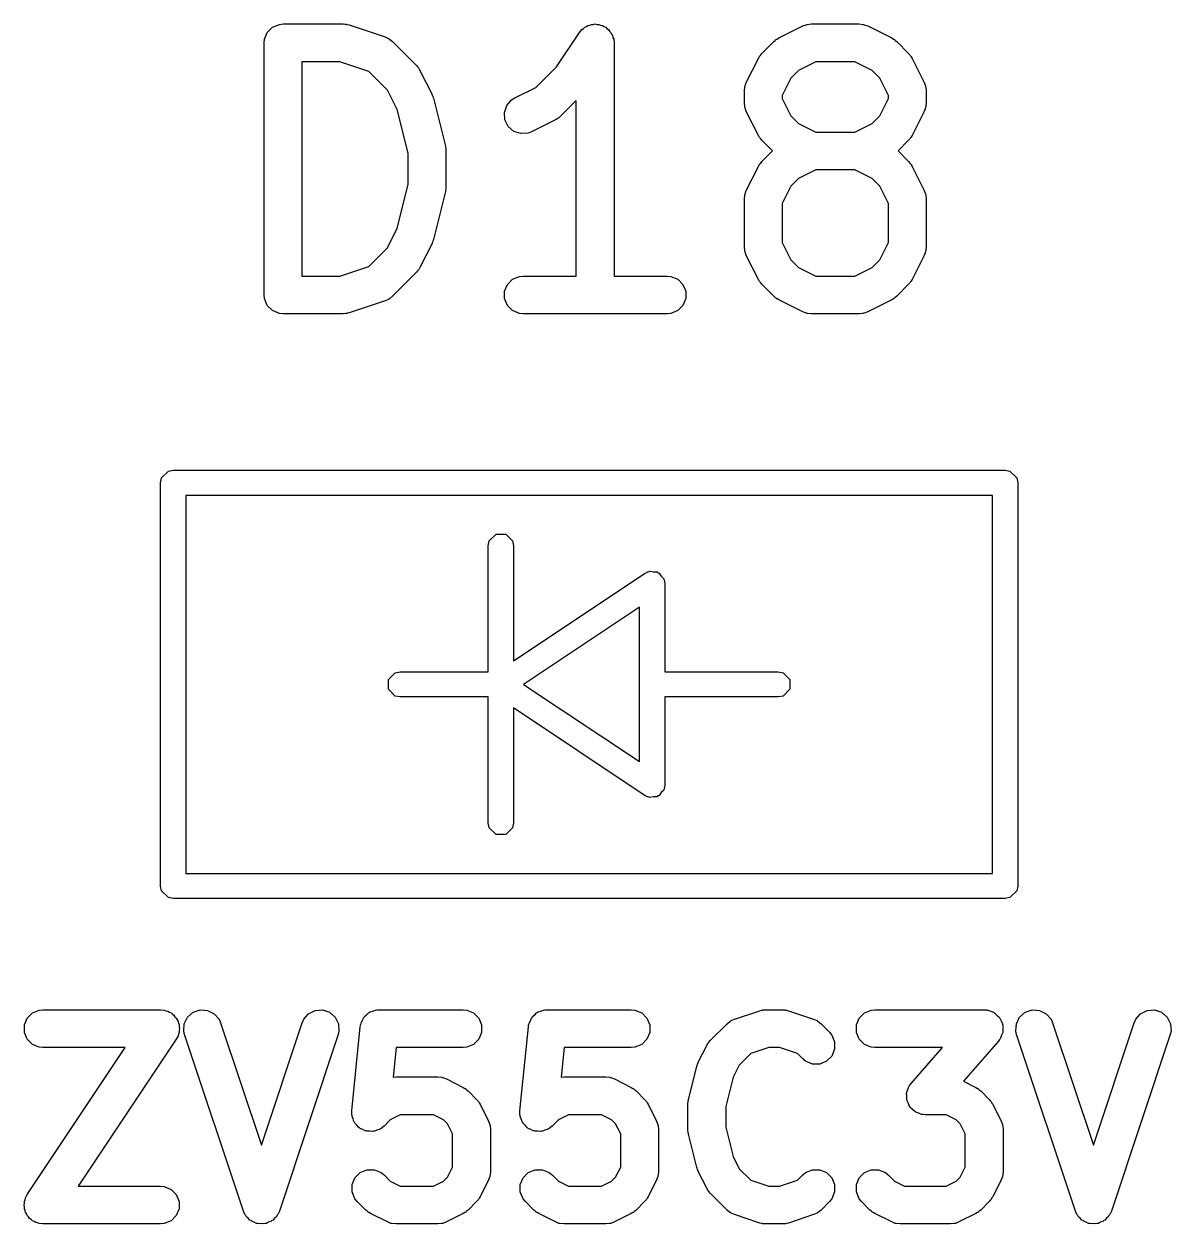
# Model space of a CAD drawing. Extents: x 0.5 to 3.33, y -7.81 to -5.91.
# Drawn here: x 1.4767 to 1.6559, y -6.3533 to -6.1658 of the extents above; entities that cross this region are included whole.
import ezdxf

# ---------------------------------------------------------------- set-up
doc = ezdxf.new("R2010")
doc.units = 0
doc.header["$MEASUREMENT"] = 0
doc.layers.add('BLACK', color=7, linetype='CONTINUOUS')

msp = doc.modelspace()

# ---------------------------------------------------------------- linework, layer by layer
at = {"layer": 'BLACK', "linetype": 'CONTINUOUS'}
for p, q in [((1.51474, -6.16716), (1.51555, -6.16634)), ((1.51555, -6.16634), (1.51662, -6.1659)), ((1.51662, -6.1659), (1.51719, -6.16584)), ((1.51719, -6.16584), (1.52657, -6.16584)), ((1.52657, -6.16584), (1.52686, -6.16587)), ((1.52686, -6.16587), (1.52694, -6.16587)), ((1.52694, -6.16587), (1.52704, -6.16589)), ((1.52704, -6.16589), (1.52714, -6.1659)), ((1.52714, -6.1659), (1.52722, -6.16593)), ((1.52722, -6.16593), (1.5275, -6.16599)), ((1.5275, -6.16599), (1.53313, -6.16787)), ((1.56348, -6.16715), (1.56385, -6.16671)), ((1.56385, -6.16671), (1.56409, -6.16655)), ((1.56409, -6.16655), (1.5643, -6.16634)), ((1.5643, -6.16634), (1.56456, -6.16623)), ((1.56456, -6.16623), (1.5648, -6.16607)), ((1.5648, -6.16607), (1.56509, -6.16601)), ((1.56509, -6.16601), (1.56536, -6.1659)), ((1.56536, -6.1659), (1.56565, -6.1659)), ((1.56565, -6.1659), (1.56593, -6.16584)), ((1.56593, -6.16584), (1.56622, -6.1659)), ((1.56622, -6.1659), (1.56651, -6.1659)), ((1.56651, -6.1659), (1.56678, -6.16601)), ((1.56678, -6.16601), (1.56706, -6.16607)), ((1.56706, -6.16607), (1.56731, -6.16623)), ((1.56731, -6.16623), (1.56758, -6.16634)), ((1.56758, -6.16634), (1.56778, -6.16655)), ((1.56778, -6.16655), (1.56802, -6.16671)), ((1.56802, -6.16671), (1.56819, -6.16695)), ((1.56819, -6.16695), (1.56839, -6.16716)), ((1.59461, -6.16803), (1.59836, -6.16615)), ((1.59836, -6.16615), (1.5989, -6.16595)), ((1.5989, -6.16595), (1.59901, -6.16594)), ((1.59901, -6.16594), (1.59911, -6.1659)), ((1.59911, -6.1659), (1.59968, -6.16584)), ((1.59968, -6.16584), (1.60718, -6.16584)), ((1.60718, -6.16584), (1.60776, -6.1659)), ((1.60776, -6.1659), (1.60786, -6.16594)), ((1.60786, -6.16594), (1.60796, -6.16595)), ((1.60796, -6.16595), (1.6085, -6.16615)), ((1.6085, -6.16615), (1.61225, -6.16803)), ((1.51424, -6.1688), (1.5143, -6.16822)), ((1.51424, -6.20817), (1.51424, -6.1688)), ((1.5143, -6.16822), (1.51474, -6.16716)), ((1.53313, -6.16787), (1.53365, -6.16811)), ((1.53365, -6.16811), (1.53373, -6.16818)), ((1.53373, -6.16818), (1.53383, -6.16822)), ((1.53383, -6.16822), (1.53428, -6.16858)), ((1.53428, -6.16858), (1.53803, -6.17233)), ((1.55989, -6.17254), (1.56348, -6.16716)), ((1.56348, -6.16716), (1.56348, -6.16715)), ((1.56348, -6.16716), (1.56348, -6.16716)), ((1.56348, -6.16716), (1.56348, -6.16716)), ((1.56839, -6.16716), (1.5685, -6.16742)), ((1.5685, -6.16742), (1.56866, -6.16766)), ((1.56866, -6.16766), (1.56872, -6.16795)), ((1.56872, -6.16795), (1.56883, -6.16822)), ((1.56883, -6.16822), (1.56889, -6.16879)), ((1.56889, -6.16879), (1.56889, -6.16879)), ((1.56889, -6.16879), (1.56889, -6.16879)), ((1.56889, -6.16879), (1.56889, -6.1688)), ((1.56889, -6.1688), (1.56889, -6.20521)), ((1.59197, -6.17046), (1.59385, -6.16858)), ((1.59385, -6.16858), (1.59407, -6.1684)), ((1.59407, -6.1684), (1.59412, -6.16834)), ((1.59412, -6.16834), (1.59421, -6.16828)), ((1.59421, -6.16828), (1.59429, -6.16822)), ((1.59429, -6.16822), (1.59437, -6.16819)), ((1.59437, -6.16819), (1.59461, -6.16803)), ((1.61225, -6.16803), (1.6125, -6.16819)), ((1.6125, -6.16819), (1.61257, -6.16822)), ((1.61257, -6.16822), (1.61265, -6.16828)), ((1.61265, -6.16828), (1.61274, -6.16834)), ((1.61274, -6.16834), (1.61279, -6.1684)), ((1.61279, -6.1684), (1.61302, -6.16858)), ((1.61302, -6.16858), (1.61489, -6.17046)), ((1.5916, -6.17091), (1.59167, -6.17082)), ((1.59167, -6.17082), (1.59173, -6.17074)), ((1.59173, -6.17074), (1.59179, -6.17068)), ((1.59179, -6.17068), (1.59197, -6.17046)), ((1.61489, -6.17046), (1.61508, -6.17068)), ((1.61508, -6.17068), (1.61514, -6.17074)), ((1.61514, -6.17074), (1.6152, -6.17082)), ((1.6152, -6.17082), (1.61526, -6.17091)), ((1.52609, -6.17175), (1.52015, -6.17175)), ((1.52015, -6.17175), (1.52015, -6.20521)), ((1.5306, -6.17325), (1.52609, -6.17175)), ((1.53803, -6.17233), (1.53821, -6.17256)), ((1.53821, -6.17256), (1.53827, -6.17261)), ((1.53827, -6.17261), (1.53833, -6.1727)), ((1.53833, -6.1727), (1.5384, -6.17278)), ((1.55669, -6.17574), (1.55989, -6.17254)), ((1.58954, -6.17497), (1.59142, -6.17123)), ((1.59142, -6.17123), (1.59157, -6.17098)), ((1.59157, -6.17098), (1.5916, -6.17091)), ((1.60038, -6.17175), (1.59768, -6.1731)), ((1.60649, -6.17175), (1.60038, -6.17175)), ((1.60918, -6.1731), (1.60649, -6.17175)), ((1.61526, -6.17091), (1.61529, -6.17098)), ((1.61529, -6.17098), (1.61545, -6.17123)), ((1.61545, -6.17123), (1.61732, -6.17497)), ((1.53351, -6.17617), (1.5306, -6.17325)), ((1.5384, -6.17278), (1.53843, -6.17285)), ((1.53843, -6.17285), (1.53858, -6.1731)), ((1.53858, -6.1731), (1.54046, -6.17685)), ((1.59649, -6.17429), (1.59514, -6.17699)), ((1.59768, -6.1731), (1.59649, -6.17429)), ((1.61038, -6.17429), (1.60918, -6.1731)), ((1.61173, -6.17699), (1.61038, -6.17429)), ((1.53503, -6.1792), (1.53351, -6.17617)), ((1.55337, -6.1774), (1.55669, -6.17574)), ((1.58923, -6.1763), (1.58929, -6.17572)), ((1.58923, -6.17817), (1.58923, -6.1763)), ((1.58929, -6.17572), (1.58933, -6.17562)), ((1.58933, -6.17562), (1.58934, -6.17552)), ((1.58934, -6.17552), (1.58954, -6.17497)), ((1.61732, -6.17497), (1.61753, -6.17552)), ((1.61753, -6.17552), (1.61754, -6.17562)), ((1.61754, -6.17562), (1.61758, -6.17572)), ((1.61758, -6.17572), (1.61763, -6.1763)), ((1.61763, -6.1763), (1.61763, -6.17817)), ((1.54046, -6.17685), (1.54047, -6.17689)), ((1.54047, -6.17689), (1.54049, -6.17691)), ((1.54049, -6.17691), (1.54057, -6.17715)), ((1.54057, -6.17715), (1.54066, -6.17739)), ((1.54066, -6.17739), (1.54067, -6.17741)), ((1.54067, -6.17741), (1.54068, -6.17745)), ((1.54068, -6.17745), (1.54256, -6.18495)), ((1.55212, -6.17858), (1.55288, -6.17771)), ((1.55288, -6.17771), (1.55337, -6.1774)), ((1.56298, -6.1778), (1.56053, -6.18026)), ((1.56298, -6.20521), (1.56298, -6.1778)), ((1.58929, -6.17875), (1.58923, -6.17817)), ((1.59514, -6.17699), (1.59514, -6.17747)), ((1.59514, -6.17747), (1.59649, -6.18017)), ((1.61038, -6.18017), (1.61173, -6.17747)), ((1.61173, -6.17747), (1.61173, -6.17699)), ((1.61763, -6.17817), (1.61758, -6.17875)), ((1.53674, -6.18603), (1.53503, -6.1792)), ((1.55176, -6.17968), (1.55212, -6.17858)), ((1.55184, -6.18082), (1.55176, -6.17968)), ((1.58933, -6.17884), (1.58929, -6.17875)), ((1.58934, -6.17895), (1.58933, -6.17884)), ((1.58954, -6.17949), (1.58934, -6.17895)), ((1.59142, -6.18324), (1.58954, -6.17949)), ((1.59649, -6.18017), (1.59768, -6.18137)), ((1.60918, -6.18137), (1.61038, -6.18017)), ((1.61732, -6.17949), (1.61545, -6.18324)), ((1.61753, -6.17895), (1.61732, -6.17949)), ((1.61754, -6.17884), (1.61753, -6.17895)), ((1.61758, -6.17875), (1.61754, -6.17884)), ((1.55236, -6.18185), (1.55184, -6.18082)), ((1.55323, -6.18261), (1.55236, -6.18185)), ((1.55976, -6.18081), (1.55601, -6.18269)), ((1.56001, -6.18065), (1.55976, -6.18081)), ((1.56008, -6.18062), (1.56001, -6.18065)), ((1.56016, -6.18056), (1.56008, -6.18062)), ((1.56025, -6.1805), (1.56016, -6.18056)), ((1.5603, -6.18044), (1.56025, -6.1805)), ((1.56053, -6.18026), (1.5603, -6.18044)), ((1.59768, -6.18137), (1.60038, -6.18272)), ((1.60649, -6.18272), (1.60918, -6.18137)), ((1.55432, -6.18297), (1.55323, -6.18261)), ((1.55547, -6.18289), (1.55432, -6.18297)), ((1.55601, -6.18269), (1.55547, -6.18289)), ((1.59157, -6.18349), (1.59142, -6.18324)), ((1.5916, -6.18356), (1.59157, -6.18349)), ((1.59167, -6.18364), (1.5916, -6.18356)), ((1.59173, -6.18373), (1.59167, -6.18364)), ((1.59179, -6.18378), (1.59173, -6.18373)), ((1.59197, -6.18401), (1.59179, -6.18378)), ((1.60038, -6.18272), (1.60649, -6.18272)), ((1.61508, -6.18378), (1.61489, -6.18401)), ((1.61514, -6.18373), (1.61508, -6.18378)), ((1.6152, -6.18364), (1.61514, -6.18373)), ((1.61526, -6.18356), (1.6152, -6.18364)), ((1.61529, -6.18349), (1.61526, -6.18356)), ((1.61545, -6.18324), (1.61529, -6.18349)), ((1.54256, -6.18495), (1.54257, -6.18505)), ((1.54257, -6.18505), (1.54259, -6.18509)), ((1.54259, -6.18509), (1.54261, -6.18531)), ((1.54261, -6.18531), (1.54264, -6.18553)), ((1.54264, -6.18553), (1.54263, -6.18557)), ((1.54263, -6.18557), (1.54264, -6.18567)), ((1.54264, -6.18567), (1.54264, -6.19129)), ((1.59363, -6.18567), (1.59197, -6.18401)), ((1.59197, -6.18733), (1.59363, -6.18567)), ((1.61489, -6.18401), (1.61323, -6.18567)), ((1.61323, -6.18567), (1.61489, -6.18733)), ((1.53674, -6.19093), (1.53674, -6.18603)), ((1.5916, -6.18778), (1.59167, -6.1877)), ((1.59167, -6.1877), (1.59173, -6.18761)), ((1.59173, -6.18761), (1.59179, -6.18756)), ((1.59179, -6.18756), (1.59197, -6.18733)), ((1.61489, -6.18733), (1.61508, -6.18756)), ((1.61508, -6.18756), (1.61514, -6.18761)), ((1.61514, -6.18761), (1.6152, -6.1877)), ((1.6152, -6.1877), (1.61526, -6.18778)), ((1.58954, -6.19185), (1.59142, -6.1881)), ((1.59142, -6.1881), (1.59157, -6.18785)), ((1.59157, -6.18785), (1.5916, -6.18778)), ((1.60038, -6.18862), (1.59768, -6.18997)), ((1.60649, -6.18862), (1.60038, -6.18862)), ((1.60918, -6.18997), (1.60649, -6.18862)), ((1.61526, -6.18778), (1.61529, -6.18785)), ((1.61529, -6.18785), (1.61545, -6.1881)), ((1.61545, -6.1881), (1.61732, -6.19185)), ((1.53503, -6.19776), (1.53674, -6.19093)), ((1.54264, -6.19144), (1.54261, -6.19165)), ((1.54264, -6.19129), (1.54263, -6.19139)), ((1.54263, -6.19139), (1.54264, -6.19144)), ((1.59649, -6.19117), (1.59514, -6.19386)), ((1.59768, -6.18997), (1.59649, -6.19117)), ((1.61038, -6.19117), (1.60918, -6.18997)), ((1.61173, -6.19386), (1.61038, -6.19117)), ((1.54256, -6.19201), (1.54068, -6.19951)), ((1.54257, -6.19191), (1.54256, -6.19201)), ((1.54259, -6.19187), (1.54257, -6.19191)), ((1.54261, -6.19165), (1.54259, -6.19187)), ((1.58923, -6.19317), (1.58929, -6.19259)), ((1.58923, -6.20067), (1.58923, -6.19317)), ((1.58929, -6.19259), (1.58933, -6.19249)), ((1.58933, -6.19249), (1.58934, -6.19239)), ((1.58934, -6.19239), (1.58954, -6.19185)), ((1.61732, -6.19185), (1.61753, -6.19239)), ((1.61753, -6.19239), (1.61754, -6.19249)), ((1.61754, -6.19249), (1.61758, -6.19259)), ((1.61758, -6.19259), (1.61763, -6.19317)), ((1.61763, -6.19317), (1.61763, -6.20067)), ((1.59514, -6.19386), (1.59514, -6.19997)), ((1.61173, -6.19997), (1.61173, -6.19386)), ((1.53351, -6.20079), (1.53503, -6.19776)), ((1.5306, -6.20371), (1.53351, -6.20079)), ((1.54046, -6.20011), (1.53858, -6.20386)), ((1.54047, -6.20007), (1.54046, -6.20011)), ((1.54049, -6.20005), (1.54047, -6.20007)), ((1.54057, -6.19981), (1.54049, -6.20005)), ((1.54066, -6.19957), (1.54057, -6.19981)), ((1.54067, -6.19955), (1.54066, -6.19957)), ((1.54068, -6.19951), (1.54067, -6.19955)), ((1.58929, -6.20124), (1.58923, -6.20067)), ((1.59514, -6.19997), (1.59649, -6.20267)), ((1.61038, -6.20267), (1.61173, -6.19997)), ((1.61763, -6.20067), (1.61758, -6.20124)), ((1.58933, -6.20134), (1.58929, -6.20124)), ((1.58934, -6.20145), (1.58933, -6.20134)), ((1.58954, -6.20199), (1.58934, -6.20145)), ((1.59142, -6.20574), (1.58954, -6.20199)), ((1.59649, -6.20267), (1.59768, -6.20386)), ((1.60918, -6.20386), (1.61038, -6.20267)), ((1.61732, -6.20199), (1.61545, -6.20574)), ((1.61753, -6.20145), (1.61732, -6.20199)), ((1.61754, -6.20134), (1.61753, -6.20145)), ((1.61758, -6.20124), (1.61754, -6.20134)), ((1.52609, -6.20521), (1.5306, -6.20371)), ((1.53821, -6.2044), (1.53803, -6.20463)), ((1.53827, -6.20435), (1.53821, -6.2044)), ((1.53833, -6.20426), (1.53827, -6.20435)), ((1.5384, -6.20418), (1.53833, -6.20426)), ((1.53843, -6.20411), (1.5384, -6.20418)), ((1.53858, -6.20386), (1.53843, -6.20411)), ((1.59768, -6.20386), (1.60038, -6.20521)), ((1.60649, -6.20521), (1.60918, -6.20386)), ((1.52015, -6.20521), (1.52609, -6.20521)), ((1.53803, -6.20463), (1.53428, -6.20838)), ((1.55223, -6.20653), (1.55305, -6.20571)), ((1.55305, -6.20571), (1.55411, -6.20527)), ((1.55411, -6.20527), (1.55469, -6.20521)), ((1.55469, -6.20521), (1.56298, -6.20521)), ((1.56889, -6.20521), (1.57719, -6.20521)), ((1.57719, -6.20521), (1.57776, -6.20527)), ((1.57776, -6.20527), (1.57883, -6.20571)), ((1.57883, -6.20571), (1.57964, -6.20653)), ((1.59157, -6.20598), (1.59142, -6.20574)), ((1.5916, -6.20606), (1.59157, -6.20598)), ((1.59167, -6.20614), (1.5916, -6.20606)), ((1.59173, -6.20623), (1.59167, -6.20614)), ((1.59179, -6.20628), (1.59173, -6.20623)), ((1.59197, -6.2065), (1.59179, -6.20628)), ((1.60038, -6.20521), (1.60649, -6.20521)), ((1.61508, -6.20628), (1.61489, -6.2065)), ((1.61514, -6.20623), (1.61508, -6.20628)), ((1.6152, -6.20614), (1.61514, -6.20623)), ((1.61526, -6.20606), (1.6152, -6.20614)), ((1.61529, -6.20598), (1.61526, -6.20606)), ((1.61545, -6.20574), (1.61529, -6.20598)), ((1.5143, -6.20874), (1.51424, -6.20817)), ((1.55179, -6.20759), (1.55223, -6.20653)), ((1.55179, -6.20874), (1.55179, -6.20759)), ((1.57964, -6.20653), (1.58008, -6.20759)), ((1.58008, -6.20759), (1.58008, -6.20874)), ((1.59385, -6.20838), (1.59197, -6.2065)), ((1.61489, -6.2065), (1.61302, -6.20838)), ((1.51474, -6.20981), (1.5143, -6.20874)), ((1.51555, -6.21062), (1.51474, -6.20981)), ((1.53313, -6.20909), (1.5275, -6.21097)), ((1.53365, -6.20886), (1.53313, -6.20909)), ((1.53373, -6.20879), (1.53365, -6.20886)), ((1.53383, -6.20875), (1.53373, -6.20879)), ((1.53428, -6.20838), (1.53383, -6.20875)), ((1.55223, -6.20981), (1.55179, -6.20874)), ((1.55305, -6.21062), (1.55223, -6.20981)), ((1.57964, -6.20981), (1.57883, -6.21062)), ((1.58008, -6.20874), (1.57964, -6.20981)), ((1.59407, -6.20856), (1.59385, -6.20838)), ((1.59412, -6.20862), (1.59407, -6.20856)), ((1.59421, -6.20868), (1.59412, -6.20862)), ((1.59429, -6.20875), (1.59421, -6.20868)), ((1.59437, -6.20878), (1.59429, -6.20875)), ((1.59461, -6.20893), (1.59437, -6.20878)), ((1.59836, -6.21081), (1.59461, -6.20893)), ((1.61225, -6.20893), (1.6085, -6.21081)), ((1.6125, -6.20878), (1.61225, -6.20893)), ((1.61257, -6.20875), (1.6125, -6.20878)), ((1.61265, -6.20868), (1.61257, -6.20875)), ((1.61274, -6.20862), (1.61265, -6.20868)), ((1.61279, -6.20856), (1.61274, -6.20862)), ((1.61302, -6.20838), (1.61279, -6.20856)), ((1.51662, -6.21106), (1.51555, -6.21062)), ((1.51719, -6.21112), (1.51662, -6.21106)), ((1.52657, -6.21112), (1.51719, -6.21112)), ((1.52686, -6.21109), (1.52657, -6.21112)), ((1.52694, -6.2111), (1.52686, -6.21109)), ((1.52704, -6.21107), (1.52694, -6.2111)), ((1.52714, -6.21106), (1.52704, -6.21107)), ((1.52722, -6.21103), (1.52714, -6.21106)), ((1.5275, -6.21097), (1.52722, -6.21103)), ((1.55411, -6.21106), (1.55305, -6.21062)), ((1.55469, -6.21112), (1.55411, -6.21106)), ((1.57719, -6.21112), (1.55469, -6.21112)), ((1.57776, -6.21106), (1.57719, -6.21112)), ((1.57883, -6.21062), (1.57776, -6.21106)), ((1.5989, -6.21101), (1.59836, -6.21081)), ((1.59901, -6.21102), (1.5989, -6.21101)), ((1.59911, -6.21106), (1.59901, -6.21102)), ((1.59968, -6.21112), (1.59911, -6.21106)), ((1.60718, -6.21112), (1.59968, -6.21112)), ((1.60776, -6.21106), (1.60718, -6.21112)), ((1.60786, -6.21102), (1.60776, -6.21106)), ((1.60796, -6.21101), (1.60786, -6.21102)), ((1.6085, -6.21081), (1.60796, -6.21101)), ((1.49822, -6.23675), (1.49929, -6.23569)), ((1.49929, -6.23569), (1.50004, -6.23554)), ((1.50004, -6.23554), (1.62996, -6.23554)), ((1.62996, -6.23554), (1.63071, -6.23569)), ((1.63071, -6.23569), (1.63178, -6.23675)), ((1.49807, -6.2375), (1.49822, -6.23675)), ((1.49807, -6.3005), (1.49807, -6.2375)), ((1.63178, -6.23675), (1.63193, -6.2375)), ((1.63193, -6.2375), (1.63193, -6.3005)), ((1.50201, -6.23947), (1.50201, -6.29853)), ((1.62799, -6.23947), (1.50201, -6.23947)), ((1.62799, -6.29853), (1.62799, -6.23947)), ((1.5494, -6.24659), (1.55047, -6.24553)), ((1.55047, -6.24553), (1.55197, -6.24553)), ((1.55197, -6.24553), (1.55304, -6.24659)), ((1.54925, -6.24735), (1.5494, -6.24659)), ((1.54925, -6.26703), (1.54925, -6.24735)), ((1.55304, -6.24659), (1.55319, -6.24735)), ((1.55319, -6.24735), (1.55319, -6.26532)), ((1.57402, -6.2515), (1.57409, -6.25143)), ((1.57409, -6.25143), (1.57419, -6.25143)), ((1.57419, -6.25143), (1.57446, -6.25132)), ((1.57446, -6.25132), (1.57502, -6.25143)), ((1.57502, -6.25143), (1.5756, -6.25143)), ((1.5756, -6.25143), (1.57574, -6.25158)), ((1.55319, -6.26532), (1.57375, -6.25161)), ((1.57375, -6.25161), (1.57402, -6.2515)), ((1.57574, -6.25158), (1.57594, -6.25162)), ((1.57594, -6.25162), (1.57626, -6.25209)), ((1.57626, -6.25209), (1.57666, -6.2525)), ((1.57666, -6.2525), (1.57672, -6.25279)), ((1.57672, -6.25279), (1.57677, -6.25287)), ((1.57677, -6.25287), (1.57675, -6.25297)), ((1.57675, -6.25297), (1.57681, -6.25325)), ((1.57681, -6.25325), (1.57681, -6.26703)), ((1.57287, -6.25693), (1.55477, -6.269)), ((1.57287, -6.28107), (1.57287, -6.25693)), ((1.53365, -6.26825), (1.53472, -6.26718)), ((1.53365, -6.26975), (1.53365, -6.26825)), ((1.53472, -6.26718), (1.53547, -6.26703)), ((1.53547, -6.26703), (1.54925, -6.26703)), ((1.57681, -6.26703), (1.59453, -6.26703)), ((1.59453, -6.26703), (1.59528, -6.26718)), ((1.59528, -6.26718), (1.59635, -6.26825)), ((1.59635, -6.26825), (1.59635, -6.26975)), ((1.53472, -6.27082), (1.53365, -6.26975)), ((1.55477, -6.269), (1.57287, -6.28107)), ((1.59635, -6.26975), (1.59528, -6.27082)), ((1.53547, -6.27097), (1.53472, -6.27082)), ((1.54925, -6.27097), (1.53547, -6.27097)), ((1.54925, -6.29065), (1.54925, -6.27097)), ((1.59453, -6.27097), (1.57681, -6.27097)), ((1.57681, -6.27097), (1.57681, -6.28475)), ((1.59528, -6.27082), (1.59453, -6.27097)), ((1.57375, -6.28639), (1.55319, -6.27268)), ((1.55319, -6.27268), (1.55319, -6.29065)), ((1.57677, -6.28513), (1.57672, -6.28521)), ((1.57681, -6.28475), (1.57675, -6.28503)), ((1.57675, -6.28503), (1.57677, -6.28513)), ((1.57402, -6.2865), (1.57375, -6.28639)), ((1.57409, -6.28657), (1.57402, -6.2865)), ((1.57419, -6.28657), (1.57409, -6.28657)), ((1.57446, -6.28668), (1.57419, -6.28657)), ((1.57502, -6.28657), (1.57446, -6.28668)), ((1.5756, -6.28657), (1.57502, -6.28657)), ((1.57574, -6.28642), (1.5756, -6.28657)), ((1.57594, -6.28638), (1.57574, -6.28642)), ((1.57626, -6.28591), (1.57594, -6.28638)), ((1.57666, -6.2855), (1.57626, -6.28591)), ((1.57672, -6.28521), (1.57666, -6.2855)), ((1.5494, -6.29141), (1.54925, -6.29065)), ((1.55319, -6.29065), (1.55304, -6.29141)), ((1.55047, -6.29247), (1.5494, -6.29141)), ((1.55197, -6.29247), (1.55047, -6.29247)), ((1.55304, -6.29141), (1.55197, -6.29247)), ((1.50201, -6.29853), (1.62799, -6.29853)), ((1.49822, -6.30125), (1.49807, -6.3005)), ((1.49929, -6.30231), (1.49822, -6.30125)), ((1.63178, -6.30125), (1.63071, -6.30231)), ((1.63193, -6.3005), (1.63178, -6.30125)), ((1.50004, -6.30246), (1.49929, -6.30231)), ((1.62996, -6.30246), (1.50004, -6.30246)), ((1.63071, -6.30231), (1.62996, -6.30246)), ((1.47724, -6.32114), (1.47806, -6.32033)), ((1.47806, -6.32033), (1.47912, -6.31988)), ((1.47912, -6.31988), (1.4797, -6.31983)), ((1.4797, -6.31983), (1.49807, -6.31983)), ((1.49807, -6.31983), (1.49865, -6.31988)), ((1.49865, -6.31988), (1.49891, -6.32)), ((1.49891, -6.32), (1.4992, -6.32005)), ((1.4992, -6.32005), (1.49944, -6.32021)), ((1.49944, -6.32021), (1.49971, -6.32033)), ((1.49971, -6.32033), (1.49992, -6.32053)), ((1.49992, -6.32053), (1.50016, -6.32069)), ((1.50016, -6.32069), (1.50032, -6.32093)), ((1.5023, -6.32097), (1.50317, -6.32022)), ((1.50317, -6.32022), (1.50426, -6.31985)), ((1.50426, -6.31985), (1.50541, -6.31993)), ((1.50541, -6.31993), (1.50644, -6.32045)), ((1.50644, -6.32045), (1.5072, -6.32132)), ((1.52044, -6.32132), (1.52119, -6.32045)), ((1.52119, -6.32045), (1.52223, -6.31993)), ((1.52223, -6.31993), (1.52337, -6.31985)), ((1.52337, -6.31985), (1.52447, -6.32022)), ((1.52447, -6.32022), (1.52534, -6.32097)), ((1.52991, -6.3209), (1.53025, -6.32063)), ((1.53025, -6.32063), (1.53055, -6.32033)), ((1.53055, -6.32033), (1.53069, -6.32027)), ((1.53069, -6.32027), (1.5308, -6.32017)), ((1.5308, -6.32017), (1.53122, -6.32005)), ((1.53122, -6.32005), (1.53162, -6.31988)), ((1.53162, -6.31988), (1.53184, -6.31986)), ((1.53184, -6.31986), (1.53191, -6.31984)), ((1.53191, -6.31984), (1.53198, -6.31985)), ((1.53198, -6.31985), (1.53219, -6.31983)), ((1.53219, -6.31983), (1.54531, -6.31983)), ((1.54531, -6.31983), (1.54589, -6.31988)), ((1.54589, -6.31988), (1.54696, -6.32033)), ((1.54696, -6.32033), (1.54777, -6.32114)), ((1.55616, -6.3209), (1.55649, -6.32063)), ((1.55649, -6.32063), (1.5568, -6.32033)), ((1.5568, -6.32033), (1.55694, -6.32027)), ((1.55694, -6.32027), (1.55705, -6.32017)), ((1.55705, -6.32017), (1.55746, -6.32005)), ((1.55746, -6.32005), (1.55786, -6.31988)), ((1.55786, -6.31988), (1.55808, -6.31986)), ((1.55808, -6.31986), (1.55815, -6.31984)), ((1.55815, -6.31984), (1.55823, -6.31985)), ((1.55823, -6.31985), (1.55844, -6.31983)), ((1.55844, -6.31983), (1.57156, -6.31983)), ((1.57156, -6.31983), (1.57214, -6.31988)), ((1.57214, -6.31988), (1.5732, -6.32033)), ((1.5732, -6.32033), (1.57402, -6.32114)), ((1.58769, -6.32129), (1.59163, -6.31998)), ((1.59163, -6.31998), (1.59191, -6.31991)), ((1.59191, -6.31991), (1.59198, -6.31988)), ((1.59198, -6.31988), (1.59209, -6.31987)), ((1.59209, -6.31987), (1.59219, -6.31985)), ((1.59219, -6.31985), (1.59227, -6.31986)), ((1.59227, -6.31986), (1.59256, -6.31983)), ((1.59256, -6.31983), (1.59518, -6.31983)), ((1.59518, -6.31983), (1.59548, -6.31986)), ((1.59548, -6.31986), (1.59555, -6.31985)), ((1.59555, -6.31985), (1.59566, -6.31987)), ((1.59566, -6.31987), (1.59576, -6.31988)), ((1.59576, -6.31988), (1.59583, -6.31991)), ((1.59583, -6.31991), (1.59612, -6.31998)), ((1.59612, -6.31998), (1.60005, -6.32129)), ((1.60716, -6.32114), (1.60798, -6.32033)), ((1.60798, -6.32033), (1.60904, -6.31988)), ((1.60904, -6.31988), (1.60962, -6.31983)), ((1.60962, -6.31983), (1.62668, -6.31983)), ((1.62668, -6.31983), (1.62698, -6.31986)), ((1.62698, -6.31986), (1.62706, -6.31985)), ((1.62706, -6.31985), (1.62712, -6.31987)), ((1.62712, -6.31987), (1.62726, -6.31988)), ((1.62726, -6.31988), (1.6277, -6.32007)), ((1.6277, -6.32007), (1.62815, -6.32022)), ((1.62815, -6.32022), (1.62823, -6.32029)), ((1.62823, -6.32029), (1.62832, -6.32033)), ((1.62832, -6.32033), (1.62866, -6.32067)), ((1.62866, -6.32067), (1.62902, -6.32098)), ((1.63222, -6.32097), (1.63309, -6.32022)), ((1.63309, -6.32022), (1.63418, -6.31985)), ((1.63418, -6.31985), (1.63533, -6.31993)), ((1.63533, -6.31993), (1.63636, -6.32045)), ((1.63636, -6.32045), (1.63712, -6.32132)), ((1.65036, -6.32132), (1.65112, -6.32045)), ((1.65112, -6.32045), (1.65215, -6.31993)), ((1.65215, -6.31993), (1.6533, -6.31985)), ((1.6533, -6.31985), (1.65439, -6.32022)), ((1.65439, -6.32022), (1.65526, -6.32097)), ((1.4768, -6.3222), (1.47724, -6.32114)), ((1.4768, -6.32336), (1.4768, -6.3222)), ((1.50032, -6.32093), (1.50053, -6.32114)), ((1.50053, -6.32114), (1.50064, -6.32141)), ((1.50064, -6.32141), (1.5008, -6.32165)), ((1.5008, -6.32165), (1.50085, -6.32193)), ((1.50085, -6.32193), (1.50097, -6.3222)), ((1.50097, -6.3222), (1.50097, -6.32249)), ((1.50097, -6.32249), (1.50102, -6.32278)), ((1.5017, -6.32315), (1.50178, -6.322)), ((1.50178, -6.322), (1.5023, -6.32097)), ((1.5072, -6.32132), (1.50743, -6.32185)), ((1.50743, -6.32185), (1.51382, -6.341)), ((1.51382, -6.341), (1.5202, -6.32185)), ((1.5202, -6.32185), (1.52044, -6.32132)), ((1.52534, -6.32097), (1.52585, -6.322)), ((1.52585, -6.322), (1.52593, -6.32315)), ((1.52794, -6.33561), (1.52925, -6.32249)), ((1.52925, -6.32249), (1.5293, -6.32228)), ((1.5293, -6.3222), (1.52932, -6.32214)), ((1.5293, -6.32228), (1.5293, -6.3222)), ((1.52932, -6.32214), (1.52937, -6.32192)), ((1.52937, -6.32192), (1.52957, -6.32154)), ((1.52957, -6.32154), (1.52974, -6.32114)), ((1.52974, -6.32114), (1.52984, -6.32104)), ((1.52984, -6.32104), (1.52991, -6.3209)), ((1.54777, -6.32114), (1.54821, -6.3222)), ((1.54821, -6.3222), (1.54821, -6.32336)), ((1.55419, -6.33561), (1.5555, -6.32249)), ((1.5555, -6.32249), (1.55554, -6.32228)), ((1.55554, -6.3222), (1.55557, -6.32214)), ((1.55554, -6.32228), (1.55554, -6.3222)), ((1.55557, -6.32214), (1.55561, -6.32192)), ((1.55561, -6.32192), (1.55582, -6.32154)), ((1.55582, -6.32154), (1.55598, -6.32114)), ((1.55598, -6.32114), (1.55609, -6.32104)), ((1.55609, -6.32104), (1.55616, -6.3209)), ((1.57402, -6.32114), (1.57446, -6.3222)), ((1.57446, -6.3222), (1.57446, -6.32336)), ((1.58391, -6.32463), (1.58653, -6.32201)), ((1.58653, -6.32201), (1.58698, -6.32164)), ((1.58698, -6.32164), (1.58708, -6.3216)), ((1.58708, -6.3216), (1.58716, -6.32153)), ((1.58716, -6.32153), (1.58769, -6.32129)), ((1.60005, -6.32129), (1.60058, -6.32153)), ((1.60058, -6.32153), (1.60066, -6.3216)), ((1.60066, -6.3216), (1.60076, -6.32164)), ((1.60076, -6.32164), (1.60121, -6.32201)), ((1.60121, -6.32201), (1.60252, -6.32332)), ((1.60672, -6.3222), (1.60716, -6.32114)), ((1.60672, -6.32336), (1.60672, -6.3222)), ((1.62902, -6.32098), (1.62906, -6.32107)), ((1.62906, -6.32107), (1.62913, -6.32114)), ((1.62913, -6.32114), (1.62932, -6.32158)), ((1.62932, -6.32158), (1.62953, -6.32201)), ((1.62953, -6.32201), (1.62954, -6.32211)), ((1.62954, -6.32211), (1.62958, -6.3222)), ((1.62958, -6.3222), (1.62958, -6.32268)), ((1.63162, -6.32315), (1.63171, -6.322)), ((1.63171, -6.322), (1.63222, -6.32097)), ((1.63712, -6.32132), (1.63736, -6.32185)), ((1.63736, -6.32185), (1.64374, -6.341)), ((1.64374, -6.341), (1.65013, -6.32185)), ((1.65013, -6.32185), (1.65036, -6.32132)), ((1.65526, -6.32097), (1.65577, -6.322)), ((1.65577, -6.322), (1.65586, -6.32315)), ((1.47724, -6.32442), (1.4768, -6.32336)), ((1.47806, -6.32524), (1.47724, -6.32442)), ((1.50053, -6.32442), (1.48522, -6.34739)), ((1.5008, -6.32391), (1.50053, -6.32442)), ((1.50086, -6.32362), (1.5008, -6.32391)), ((1.50097, -6.32336), (1.50086, -6.32362)), ((1.50102, -6.32278), (1.50097, -6.32306)), ((1.50097, -6.32306), (1.50097, -6.32336)), ((1.50183, -6.32371), (1.5017, -6.32315)), ((1.51102, -6.35127), (1.50183, -6.32371)), ((1.52581, -6.32371), (1.51662, -6.35127)), ((1.52593, -6.32315), (1.52581, -6.32371)), ((1.54777, -6.32442), (1.54696, -6.32524)), ((1.54821, -6.32336), (1.54777, -6.32442)), ((1.57402, -6.32442), (1.5732, -6.32524)), ((1.57446, -6.32336), (1.57402, -6.32442)), ((1.60252, -6.32332), (1.60289, -6.32377)), ((1.60289, -6.32377), (1.60333, -6.32483)), ((1.60716, -6.32442), (1.60672, -6.32336)), ((1.60798, -6.32524), (1.60716, -6.32442)), ((1.62908, -6.32448), (1.6289, -6.32473)), ((1.62913, -6.32442), (1.62908, -6.32448)), ((1.62916, -6.32437), (1.62913, -6.32442)), ((1.62924, -6.32425), (1.62916, -6.32437)), ((1.62939, -6.3238), (1.62924, -6.32425)), ((1.62958, -6.32336), (1.62939, -6.3238)), ((1.62958, -6.32268), (1.62961, -6.32316)), ((1.62961, -6.32316), (1.62958, -6.32326)), ((1.62958, -6.32326), (1.62958, -6.32336)), ((1.63175, -6.32371), (1.63162, -6.32315)), ((1.64094, -6.35127), (1.63175, -6.32371)), ((1.65573, -6.32371), (1.64654, -6.35127)), ((1.65586, -6.32315), (1.65573, -6.32371)), ((1.47724, -6.3487), (1.49255, -6.32573)), ((1.47912, -6.32568), (1.47806, -6.32524)), ((1.4797, -6.32573), (1.47912, -6.32568)), ((1.49255, -6.32573), (1.4797, -6.32573)), ((1.53486, -6.32573), (1.5344, -6.33037)), ((1.54531, -6.32573), (1.53486, -6.32573)), ((1.54589, -6.32568), (1.54531, -6.32573)), ((1.54696, -6.32524), (1.54589, -6.32568)), ((1.56111, -6.32573), (1.56065, -6.33037)), ((1.57156, -6.32573), (1.56111, -6.32573)), ((1.57214, -6.32568), (1.57156, -6.32573)), ((1.5732, -6.32524), (1.57214, -6.32568)), ((1.58204, -6.32802), (1.58336, -6.3254)), ((1.58336, -6.3254), (1.58351, -6.32515)), ((1.58351, -6.32515), (1.58354, -6.32508)), ((1.58354, -6.32508), (1.58361, -6.325)), ((1.58361, -6.325), (1.58366, -6.32491)), ((1.58366, -6.32491), (1.58372, -6.32486)), ((1.58372, -6.32486), (1.58391, -6.32463)), ((1.59304, -6.32573), (1.59022, -6.32667)), ((1.5947, -6.32573), (1.59304, -6.32573)), ((1.59753, -6.32667), (1.5947, -6.32573)), ((1.60333, -6.32598), (1.60289, -6.32705)), ((1.60333, -6.32483), (1.60333, -6.32598)), ((1.60904, -6.32568), (1.60798, -6.32524)), ((1.60962, -6.32573), (1.60904, -6.32568)), ((1.62017, -6.32573), (1.60962, -6.32573)), ((1.61527, -6.33134), (1.62017, -6.32573)), ((1.6289, -6.32473), (1.62343, -6.33098)), ((1.58193, -6.32832), (1.58202, -6.32808)), ((1.58202, -6.32808), (1.58203, -6.32806)), ((1.58203, -6.32806), (1.58204, -6.32802)), ((1.59022, -6.32667), (1.58842, -6.32847)), ((1.59835, -6.32749), (1.59753, -6.32667)), ((1.59879, -6.32786), (1.59835, -6.32749)), ((1.59986, -6.3283), (1.59879, -6.32786)), ((1.60207, -6.32786), (1.60101, -6.3283)), ((1.60289, -6.32705), (1.60207, -6.32786)), ((1.58051, -6.33388), (1.58182, -6.32863)), ((1.58182, -6.32863), (1.58184, -6.32858)), ((1.58184, -6.32856), (1.58193, -6.32832)), ((1.58184, -6.32858), (1.58184, -6.32856)), ((1.58842, -6.32847), (1.58747, -6.33037)), ((1.60101, -6.3283), (1.59986, -6.3283)), ((1.5344, -6.33037), (1.53482, -6.33033)), ((1.53482, -6.33033), (1.54138, -6.33033)), ((1.54138, -6.33033), (1.54195, -6.33038)), ((1.54195, -6.33038), (1.54205, -6.33042)), ((1.54205, -6.33042), (1.54216, -6.33043)), ((1.54216, -6.33043), (1.5427, -6.33064)), ((1.5427, -6.33064), (1.54532, -6.33195)), ((1.54532, -6.33195), (1.54557, -6.33211)), ((1.56065, -6.33037), (1.56106, -6.33033)), ((1.56106, -6.33033), (1.56762, -6.33033)), ((1.56762, -6.33033), (1.5682, -6.33038)), ((1.5682, -6.33038), (1.5683, -6.33042)), ((1.5683, -6.33042), (1.5684, -6.33043)), ((1.5684, -6.33043), (1.56895, -6.33064)), ((1.56895, -6.33064), (1.57157, -6.33195)), ((1.57157, -6.33195), (1.57182, -6.33211)), ((1.58747, -6.33037), (1.58633, -6.33496)), ((1.61478, -6.33226), (1.61493, -6.33181)), ((1.61493, -6.33181), (1.61502, -6.33169)), ((1.61502, -6.33169), (1.61504, -6.33164)), ((1.61504, -6.33164), (1.61509, -6.33158)), ((1.61509, -6.33158), (1.61527, -6.33134)), ((1.62343, -6.33098), (1.62538, -6.33195)), ((1.62538, -6.33195), (1.62562, -6.33211)), ((1.54557, -6.33211), (1.54564, -6.33214)), ((1.54564, -6.33214), (1.54572, -6.3322)), ((1.54572, -6.3322), (1.54581, -6.33226)), ((1.54581, -6.33226), (1.54586, -6.33232)), ((1.54586, -6.33232), (1.54609, -6.3325)), ((1.54609, -6.3325), (1.5474, -6.33382)), ((1.5474, -6.33382), (1.54759, -6.33404)), ((1.57182, -6.33211), (1.57189, -6.33214)), ((1.57189, -6.33214), (1.57197, -6.3322)), ((1.57197, -6.3322), (1.57206, -6.33226)), ((1.57206, -6.33226), (1.57211, -6.33232)), ((1.57211, -6.33232), (1.57234, -6.3325)), ((1.57234, -6.3325), (1.57365, -6.33382)), ((1.57365, -6.33382), (1.57384, -6.33404)), ((1.58049, -6.33398), (1.58051, -6.33388)), ((1.61457, -6.3329), (1.6146, -6.3328)), ((1.6146, -6.33338), (1.61457, -6.3329)), ((1.6146, -6.3327), (1.61478, -6.33226)), ((1.6146, -6.3328), (1.6146, -6.3327)), ((1.6146, -6.33386), (1.6146, -6.33338)), ((1.61464, -6.33395), (1.6146, -6.33386)), ((1.62562, -6.33211), (1.6257, -6.33214)), ((1.6257, -6.33214), (1.62578, -6.3322)), ((1.62578, -6.3322), (1.62587, -6.33226)), ((1.62587, -6.33226), (1.62592, -6.33232)), ((1.62592, -6.33232), (1.62614, -6.3325)), ((1.62614, -6.3325), (1.62746, -6.33382)), ((1.62746, -6.33382), (1.62764, -6.33404)), ((1.52794, -6.33619), (1.52794, -6.33561)), ((1.54759, -6.33404), (1.54765, -6.33409)), ((1.54765, -6.33409), (1.5477, -6.33418)), ((1.5477, -6.33418), (1.54777, -6.33426)), ((1.54777, -6.33426), (1.5478, -6.33434)), ((1.5478, -6.33434), (1.54796, -6.33458)), ((1.54796, -6.33458), (1.54927, -6.33721)), ((1.55419, -6.33619), (1.55419, -6.33561)), ((1.57384, -6.33404), (1.57389, -6.33409)), ((1.57389, -6.33409), (1.57395, -6.33418)), ((1.57395, -6.33418), (1.57402, -6.33426)), ((1.57402, -6.33426), (1.57405, -6.33434)), ((1.57405, -6.33434), (1.5742, -6.33458)), ((1.5742, -6.33458), (1.57552, -6.33721)), ((1.58042, -6.33445), (1.58046, -6.33423)), ((1.58043, -6.33449), (1.58042, -6.33445)), ((1.58042, -6.33459), (1.58043, -6.33449)), ((1.58042, -6.33853), (1.58042, -6.33459)), ((1.58046, -6.33423), (1.58048, -6.33402)), ((1.58048, -6.33402), (1.58049, -6.33398)), ((1.58633, -6.33496), (1.58633, -6.33817)), ((1.61464, -6.33405), (1.61464, -6.33395)), ((1.61485, -6.33448), (1.61464, -6.33405)), ((1.61504, -6.33492), (1.61485, -6.33448)), ((1.61511, -6.33499), (1.61504, -6.33492)), ((1.61515, -6.33508), (1.61511, -6.33499)), ((1.61551, -6.3354), (1.61515, -6.33508)), ((1.61585, -6.33573), (1.61551, -6.3354)), ((1.61594, -6.33577), (1.61585, -6.33573)), ((1.61602, -6.33584), (1.61594, -6.33577)), ((1.62764, -6.33404), (1.6277, -6.33409)), ((1.6277, -6.33409), (1.62776, -6.33418)), ((1.62776, -6.33418), (1.62782, -6.33426)), ((1.62782, -6.33426), (1.62785, -6.33434)), ((1.62785, -6.33434), (1.62801, -6.33458)), ((1.62801, -6.33458), (1.62932, -6.33721)), ((1.52798, -6.33633), (1.52794, -6.33619)), ((1.52798, -6.33648), (1.52798, -6.33633)), ((1.52815, -6.33688), (1.52798, -6.33648)), ((1.52827, -6.33729), (1.52815, -6.33688)), ((1.52837, -6.33741), (1.52827, -6.33729)), ((1.52842, -6.33754), (1.52837, -6.33741)), ((1.52873, -6.33785), (1.52842, -6.33754)), ((1.53394, -6.33702), (1.53297, -6.33799)), ((1.53551, -6.33623), (1.53394, -6.33702)), ((1.54068, -6.33623), (1.53551, -6.33623)), ((1.54225, -6.33702), (1.54068, -6.33623)), ((1.54289, -6.33765), (1.54225, -6.33702)), ((1.54367, -6.33923), (1.54289, -6.33765)), ((1.54927, -6.33721), (1.54948, -6.33775)), ((1.55423, -6.33633), (1.55419, -6.33619)), ((1.55423, -6.33648), (1.55423, -6.33633)), ((1.5544, -6.33688), (1.55423, -6.33648)), ((1.55452, -6.33729), (1.5544, -6.33688)), ((1.55461, -6.33741), (1.55452, -6.33729)), ((1.55467, -6.33754), (1.55461, -6.33741)), ((1.55498, -6.33785), (1.55467, -6.33754)), ((1.56019, -6.33702), (1.55921, -6.33799)), ((1.56176, -6.33623), (1.56019, -6.33702)), ((1.56693, -6.33623), (1.56176, -6.33623)), ((1.5685, -6.33702), (1.56693, -6.33623)), ((1.56913, -6.33765), (1.5685, -6.33702)), ((1.56992, -6.33923), (1.56913, -6.33765)), ((1.57552, -6.33721), (1.57572, -6.33775)), ((1.61647, -6.33599), (1.61602, -6.33584)), ((1.61692, -6.33618), (1.61647, -6.33599)), ((1.61706, -6.33619), (1.61692, -6.33618)), ((1.61711, -6.33621), (1.61706, -6.33619)), ((1.61719, -6.3362), (1.61711, -6.33621)), ((1.61749, -6.33623), (1.61719, -6.3362)), ((1.62073, -6.33623), (1.61749, -6.33623)), ((1.62231, -6.33702), (1.62073, -6.33623)), ((1.62294, -6.33765), (1.62231, -6.33702)), ((1.62373, -6.33923), (1.62294, -6.33765)), ((1.62932, -6.33721), (1.62953, -6.33775)), ((1.529, -6.33818), (1.52873, -6.33785)), ((1.52913, -6.33825), (1.529, -6.33818)), ((1.52924, -6.33836), (1.52913, -6.33825)), ((1.52964, -6.33852), (1.52924, -6.33836)), ((1.53002, -6.33873), (1.52964, -6.33852)), ((1.53017, -6.33874), (1.53002, -6.33873)), ((1.5303, -6.3388), (1.53017, -6.33874)), ((1.53073, -6.3388), (1.5303, -6.3388)), ((1.53116, -6.33884), (1.53073, -6.3388)), ((1.53131, -6.3388), (1.53116, -6.33884)), ((1.53146, -6.3388), (1.53131, -6.3388)), ((1.53185, -6.33864), (1.53146, -6.3388)), ((1.53227, -6.33851), (1.53185, -6.33864)), ((1.53238, -6.33842), (1.53227, -6.33851)), ((1.53252, -6.33836), (1.53238, -6.33842)), ((1.53297, -6.33799), (1.53252, -6.33836)), ((1.54367, -6.34439), (1.54367, -6.33923)), ((1.54948, -6.33775), (1.54948, -6.33785)), ((1.54948, -6.33785), (1.54952, -6.33795)), ((1.54952, -6.33795), (1.54958, -6.33853)), ((1.54958, -6.33853), (1.54958, -6.34509)), ((1.55525, -6.33818), (1.55498, -6.33785)), ((1.55538, -6.33825), (1.55525, -6.33818)), ((1.55549, -6.33836), (1.55538, -6.33825)), ((1.55588, -6.33852), (1.55549, -6.33836)), ((1.55626, -6.33873), (1.55588, -6.33852)), ((1.55641, -6.33874), (1.55626, -6.33873)), ((1.55655, -6.3388), (1.55641, -6.33874)), ((1.55698, -6.3388), (1.55655, -6.3388)), ((1.55741, -6.33884), (1.55698, -6.3388)), ((1.55755, -6.3388), (1.55741, -6.33884)), ((1.5577, -6.3388), (1.55755, -6.3388)), ((1.5581, -6.33864), (1.5577, -6.3388)), ((1.55851, -6.33851), (1.5581, -6.33864)), ((1.55863, -6.33842), (1.55851, -6.33851)), ((1.55877, -6.33836), (1.55863, -6.33842)), ((1.55921, -6.33799), (1.55877, -6.33836)), ((1.56992, -6.34439), (1.56992, -6.33923)), ((1.57572, -6.33775), (1.57573, -6.33785)), ((1.57573, -6.33785), (1.57577, -6.33795)), ((1.57577, -6.33795), (1.57583, -6.33853)), ((1.57583, -6.33853), (1.57583, -6.34509)), ((1.58043, -6.33863), (1.58042, -6.33853)), ((1.58042, -6.33867), (1.58043, -6.33863)), ((1.58046, -6.33889), (1.58042, -6.33867)), ((1.58048, -6.3391), (1.58046, -6.33889)), ((1.58049, -6.33915), (1.58048, -6.3391)), ((1.58051, -6.33925), (1.58049, -6.33915)), ((1.58182, -6.34449), (1.58051, -6.33925)), ((1.58633, -6.33817), (1.58747, -6.34275)), ((1.62373, -6.34439), (1.62373, -6.33923)), ((1.62953, -6.33775), (1.62954, -6.33785)), ((1.62954, -6.33785), (1.62958, -6.33795)), ((1.62958, -6.33795), (1.62963, -6.33853)), ((1.62963, -6.33853), (1.62963, -6.34509)), ((1.58747, -6.34275), (1.58842, -6.34465)), ((1.52924, -6.34526), (1.5303, -6.34482)), ((1.5303, -6.34482), (1.53146, -6.34482)), ((1.53146, -6.34482), (1.53252, -6.34526)), ((1.54289, -6.34597), (1.54367, -6.34439)), ((1.54958, -6.34509), (1.54952, -6.34567)), ((1.55549, -6.34526), (1.55655, -6.34482)), ((1.55655, -6.34482), (1.5577, -6.34482)), ((1.5577, -6.34482), (1.55877, -6.34526)), ((1.56913, -6.34597), (1.56992, -6.34439)), ((1.57583, -6.34509), (1.57577, -6.34567)), ((1.58184, -6.34454), (1.58182, -6.34449)), ((1.58184, -6.34456), (1.58184, -6.34454)), ((1.58193, -6.3448), (1.58184, -6.34456)), ((1.58202, -6.34504), (1.58193, -6.3448)), ((1.58203, -6.34506), (1.58202, -6.34504)), ((1.58204, -6.3451), (1.58203, -6.34506)), ((1.58336, -6.34772), (1.58204, -6.3451)), ((1.58842, -6.34465), (1.59022, -6.34645)), ((1.59879, -6.34526), (1.59986, -6.34482)), ((1.59986, -6.34482), (1.60101, -6.34482)), ((1.60101, -6.34482), (1.60207, -6.34526)), ((1.60798, -6.34526), (1.60904, -6.34482)), ((1.60904, -6.34482), (1.6102, -6.34482)), ((1.6102, -6.34482), (1.61126, -6.34526)), ((1.62294, -6.34597), (1.62373, -6.34439)), ((1.62963, -6.34509), (1.62958, -6.34567)), ((1.52798, -6.34714), (1.52842, -6.34607)), ((1.52842, -6.34607), (1.52924, -6.34526)), ((1.53252, -6.34526), (1.53297, -6.34563)), ((1.53297, -6.34563), (1.53394, -6.3466)), ((1.53394, -6.3466), (1.53551, -6.34739)), ((1.54068, -6.34739), (1.54225, -6.3466)), ((1.54225, -6.3466), (1.54289, -6.34597)), ((1.54927, -6.34641), (1.54796, -6.34904)), ((1.54948, -6.34587), (1.54927, -6.34641)), ((1.54952, -6.34567), (1.54948, -6.34576)), ((1.54948, -6.34576), (1.54948, -6.34587)), ((1.55423, -6.34714), (1.55467, -6.34607)), ((1.55467, -6.34607), (1.55549, -6.34526)), ((1.55877, -6.34526), (1.55921, -6.34563)), ((1.55921, -6.34563), (1.56019, -6.3466)), ((1.56019, -6.3466), (1.56176, -6.34739)), ((1.56693, -6.34739), (1.5685, -6.3466)), ((1.5685, -6.3466), (1.56913, -6.34597)), ((1.57552, -6.34641), (1.5742, -6.34904)), ((1.57572, -6.34587), (1.57552, -6.34641)), ((1.57573, -6.34576), (1.57572, -6.34587)), ((1.57577, -6.34567), (1.57573, -6.34576)), ((1.59022, -6.34645), (1.59304, -6.34739)), ((1.5947, -6.34739), (1.59753, -6.34645)), ((1.59753, -6.34645), (1.59835, -6.34563)), ((1.59835, -6.34563), (1.59879, -6.34526)), ((1.60207, -6.34526), (1.60289, -6.34607)), ((1.60289, -6.34607), (1.60333, -6.34714)), ((1.60672, -6.34714), (1.60716, -6.34607)), ((1.60716, -6.34607), (1.60798, -6.34526)), ((1.61126, -6.34526), (1.61171, -6.34563)), ((1.61171, -6.34563), (1.61268, -6.3466)), ((1.61268, -6.3466), (1.61425, -6.34739)), ((1.62073, -6.34739), (1.62231, -6.3466)), ((1.62231, -6.3466), (1.62294, -6.34597)), ((1.62932, -6.34641), (1.62801, -6.34904)), ((1.62953, -6.34587), (1.62932, -6.34641)), ((1.62954, -6.34576), (1.62953, -6.34587)), ((1.62958, -6.34567), (1.62954, -6.34576)), ((1.47697, -6.34921), (1.47724, -6.3487)), ((1.48522, -6.34739), (1.49807, -6.34739)), ((1.49807, -6.34739), (1.49865, -6.34744)), ((1.49865, -6.34744), (1.49971, -6.34788)), ((1.49971, -6.34788), (1.50053, -6.3487)), ((1.50053, -6.3487), (1.50097, -6.34976)), ((1.52798, -6.34829), (1.52798, -6.34714)), ((1.52842, -6.34936), (1.52798, -6.34829)), ((1.53551, -6.34739), (1.54068, -6.34739)), ((1.55423, -6.34829), (1.55423, -6.34714)), ((1.55467, -6.34936), (1.55423, -6.34829)), ((1.56176, -6.34739), (1.56693, -6.34739)), ((1.58351, -6.34797), (1.58336, -6.34772)), ((1.58354, -6.34804), (1.58351, -6.34797)), ((1.58361, -6.34812), (1.58354, -6.34804)), ((1.58366, -6.34821), (1.58361, -6.34812)), ((1.58372, -6.34826), (1.58366, -6.34821)), ((1.58391, -6.34849), (1.58372, -6.34826)), ((1.58653, -6.35112), (1.58391, -6.34849)), ((1.59304, -6.34739), (1.5947, -6.34739)), ((1.60333, -6.34829), (1.60289, -6.34936)), ((1.60333, -6.34714), (1.60333, -6.34829)), ((1.60672, -6.34829), (1.60672, -6.34714)), ((1.60716, -6.34936), (1.60672, -6.34829)), ((1.61425, -6.34739), (1.62073, -6.34739)), ((1.47675, -6.35034), (1.4768, -6.35006)), ((1.4768, -6.35063), (1.47675, -6.35034)), ((1.4768, -6.34976), (1.47691, -6.3495)), ((1.4768, -6.35006), (1.4768, -6.34976)), ((1.4768, -6.35092), (1.4768, -6.35063)), ((1.47691, -6.3495), (1.47697, -6.34921)), ((1.50097, -6.34976), (1.50097, -6.35092)), ((1.52879, -6.3498), (1.52842, -6.34936)), ((1.5301, -6.35112), (1.52879, -6.3498)), ((1.5474, -6.3498), (1.54609, -6.35112)), ((1.54759, -6.34958), (1.5474, -6.3498)), ((1.54765, -6.34953), (1.54759, -6.34958)), ((1.5477, -6.34944), (1.54765, -6.34953)), ((1.54777, -6.34936), (1.5477, -6.34944)), ((1.5478, -6.34928), (1.54777, -6.34936)), ((1.54796, -6.34904), (1.5478, -6.34928)), ((1.55504, -6.3498), (1.55467, -6.34936)), ((1.55635, -6.35112), (1.55504, -6.3498)), ((1.57365, -6.3498), (1.57234, -6.35112)), ((1.57384, -6.34958), (1.57365, -6.3498)), ((1.57389, -6.34953), (1.57384, -6.34958)), ((1.57395, -6.34944), (1.57389, -6.34953)), ((1.57402, -6.34936), (1.57395, -6.34944)), ((1.57405, -6.34928), (1.57402, -6.34936)), ((1.5742, -6.34904), (1.57405, -6.34928)), ((1.60252, -6.3498), (1.60121, -6.35112)), ((1.60289, -6.34936), (1.60252, -6.3498)), ((1.60753, -6.3498), (1.60716, -6.34936)), ((1.60884, -6.35112), (1.60753, -6.3498)), ((1.62746, -6.3498), (1.62614, -6.35112)), ((1.62764, -6.34958), (1.62746, -6.3498)), ((1.6277, -6.34953), (1.62764, -6.34958)), ((1.62776, -6.34944), (1.6277, -6.34953)), ((1.62782, -6.34936), (1.62776, -6.34944)), ((1.62785, -6.34928), (1.62782, -6.34936)), ((1.62801, -6.34904), (1.62785, -6.34928)), ((1.47691, -6.35119), (1.4768, -6.35092)), ((1.47697, -6.35147), (1.47691, -6.35119)), ((1.47713, -6.35171), (1.47697, -6.35147)), ((1.47724, -6.35198), (1.47713, -6.35171)), ((1.47745, -6.35219), (1.47724, -6.35198)), ((1.47761, -6.35243), (1.47745, -6.35219)), ((1.47785, -6.35259), (1.47761, -6.35243)), ((1.47806, -6.35279), (1.47785, -6.35259)), ((1.50053, -6.35198), (1.49971, -6.35279)), ((1.50097, -6.35092), (1.50053, -6.35198)), ((1.51125, -6.3518), (1.51102, -6.35127)), ((1.51139, -6.35196), (1.51125, -6.3518)), ((1.51149, -6.35215), (1.51139, -6.35196)), ((1.51177, -6.35239), (1.51149, -6.35215)), ((1.51201, -6.35267), (1.51177, -6.35239)), ((1.51587, -6.35239), (1.51563, -6.35267)), ((1.51615, -6.35215), (1.51587, -6.35239)), ((1.51625, -6.35196), (1.51615, -6.35215)), ((1.51638, -6.3518), (1.51625, -6.35196)), ((1.51662, -6.35127), (1.51638, -6.3518)), ((1.53033, -6.3513), (1.5301, -6.35112)), ((1.53038, -6.35136), (1.53033, -6.3513)), ((1.53047, -6.35142), (1.53038, -6.35136)), ((1.53055, -6.35148), (1.53047, -6.35142)), ((1.53062, -6.35151), (1.53055, -6.35148)), ((1.53087, -6.35167), (1.53062, -6.35151)), ((1.5335, -6.35298), (1.53087, -6.35167)), ((1.54532, -6.35167), (1.5427, -6.35298)), ((1.54557, -6.35151), (1.54532, -6.35167)), ((1.54564, -6.35148), (1.54557, -6.35151)), ((1.54572, -6.35142), (1.54564, -6.35148)), ((1.54581, -6.35136), (1.54572, -6.35142)), ((1.54586, -6.3513), (1.54581, -6.35136)), ((1.54609, -6.35112), (1.54586, -6.3513)), ((1.55658, -6.3513), (1.55635, -6.35112)), ((1.55663, -6.35136), (1.55658, -6.3513)), ((1.55672, -6.35142), (1.55663, -6.35136)), ((1.5568, -6.35148), (1.55672, -6.35142)), ((1.55687, -6.35151), (1.5568, -6.35148)), ((1.55712, -6.35167), (1.55687, -6.35151)), ((1.55974, -6.35298), (1.55712, -6.35167)), ((1.57157, -6.35167), (1.56895, -6.35298)), ((1.57182, -6.35151), (1.57157, -6.35167)), ((1.57189, -6.35148), (1.57182, -6.35151)), ((1.57197, -6.35142), (1.57189, -6.35148)), ((1.57206, -6.35136), (1.57197, -6.35142)), ((1.57211, -6.3513), (1.57206, -6.35136)), ((1.57234, -6.35112), (1.57211, -6.3513)), ((1.58698, -6.35148), (1.58653, -6.35112)), ((1.58708, -6.35152), (1.58698, -6.35148)), ((1.58716, -6.35159), (1.58708, -6.35152)), ((1.58769, -6.35183), (1.58716, -6.35159)), ((1.59163, -6.35314), (1.58769, -6.35183)), ((1.60005, -6.35183), (1.59612, -6.35314)), ((1.60058, -6.35159), (1.60005, -6.35183)), ((1.60066, -6.35152), (1.60058, -6.35159)), ((1.60076, -6.35148), (1.60066, -6.35152)), ((1.60121, -6.35112), (1.60076, -6.35148)), ((1.60907, -6.3513), (1.60884, -6.35112)), ((1.60912, -6.35136), (1.60907, -6.3513)), ((1.60921, -6.35142), (1.60912, -6.35136)), ((1.60929, -6.35148), (1.60921, -6.35142)), ((1.60936, -6.35151), (1.60929, -6.35148)), ((1.60961, -6.35167), (1.60936, -6.35151)), ((1.61224, -6.35298), (1.60961, -6.35167)), ((1.62538, -6.35167), (1.62275, -6.35298)), ((1.62562, -6.35151), (1.62538, -6.35167)), ((1.6257, -6.35148), (1.62562, -6.35151)), ((1.62578, -6.35142), (1.6257, -6.35148)), ((1.62587, -6.35136), (1.62578, -6.35142)), ((1.62592, -6.3513), (1.62587, -6.35136)), ((1.62614, -6.35112), (1.62592, -6.3513)), ((1.64117, -6.3518), (1.64094, -6.35127)), ((1.64131, -6.35196), (1.64117, -6.3518)), ((1.64141, -6.35215), (1.64131, -6.35196)), ((1.64169, -6.35239), (1.64141, -6.35215)), ((1.64193, -6.35267), (1.64169, -6.35239)), ((1.64579, -6.35239), (1.64555, -6.35267)), ((1.64607, -6.35215), (1.64579, -6.35239)), ((1.64617, -6.35196), (1.64607, -6.35215)), ((1.64631, -6.3518), (1.64617, -6.35196)), ((1.64654, -6.35127), (1.64631, -6.3518)), ((1.47833, -6.35291), (1.47806, -6.35279)), ((1.47857, -6.35307), (1.47833, -6.35291)), ((1.47885, -6.35313), (1.47857, -6.35307)), ((1.47912, -6.35324), (1.47885, -6.35313)), ((1.4797, -6.35329), (1.47912, -6.35324)), ((1.49807, -6.35329), (1.4797, -6.35329)), ((1.4797, -6.35329), (1.4797, -6.35329)), ((1.49865, -6.35324), (1.49807, -6.35329)), ((1.49971, -6.35279), (1.49865, -6.35324)), ((1.5122, -6.35277), (1.51201, -6.35267)), ((1.51236, -6.35291), (1.5122, -6.35277)), ((1.51271, -6.35302), (1.51236, -6.35291)), ((1.51304, -6.35319), (1.51271, -6.35302)), ((1.51325, -6.3532), (1.51304, -6.35319)), ((1.51345, -6.35327), (1.51325, -6.3532)), ((1.51382, -6.35324), (1.51345, -6.35327)), ((1.51419, -6.35327), (1.51382, -6.35324)), ((1.51439, -6.3532), (1.51419, -6.35327)), ((1.5146, -6.35319), (1.51439, -6.3532)), ((1.51493, -6.35302), (1.5146, -6.35319)), ((1.51528, -6.35291), (1.51493, -6.35302)), ((1.51544, -6.35277), (1.51528, -6.35291)), ((1.51563, -6.35267), (1.51544, -6.35277)), ((1.53404, -6.35319), (1.5335, -6.35298)), ((1.53414, -6.3532), (1.53404, -6.35319)), ((1.53424, -6.35324), (1.53414, -6.3532)), ((1.53482, -6.35329), (1.53424, -6.35324)), ((1.54138, -6.35329), (1.53482, -6.35329)), ((1.54195, -6.35324), (1.54138, -6.35329)), ((1.54205, -6.3532), (1.54195, -6.35324)), ((1.54216, -6.35319), (1.54205, -6.3532)), ((1.5427, -6.35298), (1.54216, -6.35319)), ((1.56028, -6.35319), (1.55974, -6.35298)), ((1.56039, -6.3532), (1.56028, -6.35319)), ((1.56049, -6.35324), (1.56039, -6.3532)), ((1.56106, -6.35329), (1.56049, -6.35324)), ((1.56762, -6.35329), (1.56106, -6.35329)), ((1.5682, -6.35324), (1.56762, -6.35329)), ((1.5683, -6.3532), (1.5682, -6.35324)), ((1.5684, -6.35319), (1.5683, -6.3532)), ((1.56895, -6.35298), (1.5684, -6.35319)), ((1.59191, -6.35321), (1.59163, -6.35314)), ((1.59198, -6.35324), (1.59191, -6.35321)), ((1.59209, -6.35325), (1.59198, -6.35324)), ((1.59219, -6.35327), (1.59209, -6.35325)), ((1.59227, -6.35326), (1.59219, -6.35327)), ((1.59256, -6.35329), (1.59227, -6.35326)), ((1.59518, -6.35329), (1.59256, -6.35329)), ((1.59548, -6.35326), (1.59518, -6.35329)), ((1.59555, -6.35327), (1.59548, -6.35326)), ((1.59566, -6.35325), (1.59555, -6.35327)), ((1.59576, -6.35324), (1.59566, -6.35325)), ((1.59583, -6.35321), (1.59576, -6.35324)), ((1.59612, -6.35314), (1.59583, -6.35321)), ((1.61278, -6.35319), (1.61224, -6.35298)), ((1.61288, -6.3532), (1.61278, -6.35319)), ((1.61298, -6.35324), (1.61288, -6.3532)), ((1.61356, -6.35329), (1.61298, -6.35324)), ((1.62143, -6.35329), (1.61356, -6.35329)), ((1.62201, -6.35324), (1.62143, -6.35329)), ((1.6221, -6.3532), (1.62201, -6.35324)), ((1.62221, -6.35319), (1.6221, -6.3532)), ((1.62275, -6.35298), (1.62221, -6.35319)), ((1.64212, -6.35277), (1.64193, -6.35267)), ((1.64228, -6.35291), (1.64212, -6.35277)), ((1.64263, -6.35302), (1.64228, -6.35291)), ((1.64296, -6.35319), (1.64263, -6.35302)), ((1.64317, -6.3532), (1.64296, -6.35319)), ((1.64337, -6.35327), (1.64317, -6.3532)), ((1.64374, -6.35324), (1.64337, -6.35327)), ((1.64411, -6.35327), (1.64374, -6.35324)), ((1.64431, -6.3532), (1.64411, -6.35327)), ((1.64452, -6.35319), (1.64431, -6.3532)), ((1.64485, -6.35302), (1.64452, -6.35319)), ((1.6452, -6.35291), (1.64485, -6.35302)), ((1.64536, -6.35277), (1.6452, -6.35291)), ((1.64555, -6.35267), (1.64536, -6.35277))]:
    msp.add_line(p, q, dxfattribs=at)

doc.saveas('drawing.dxf')
